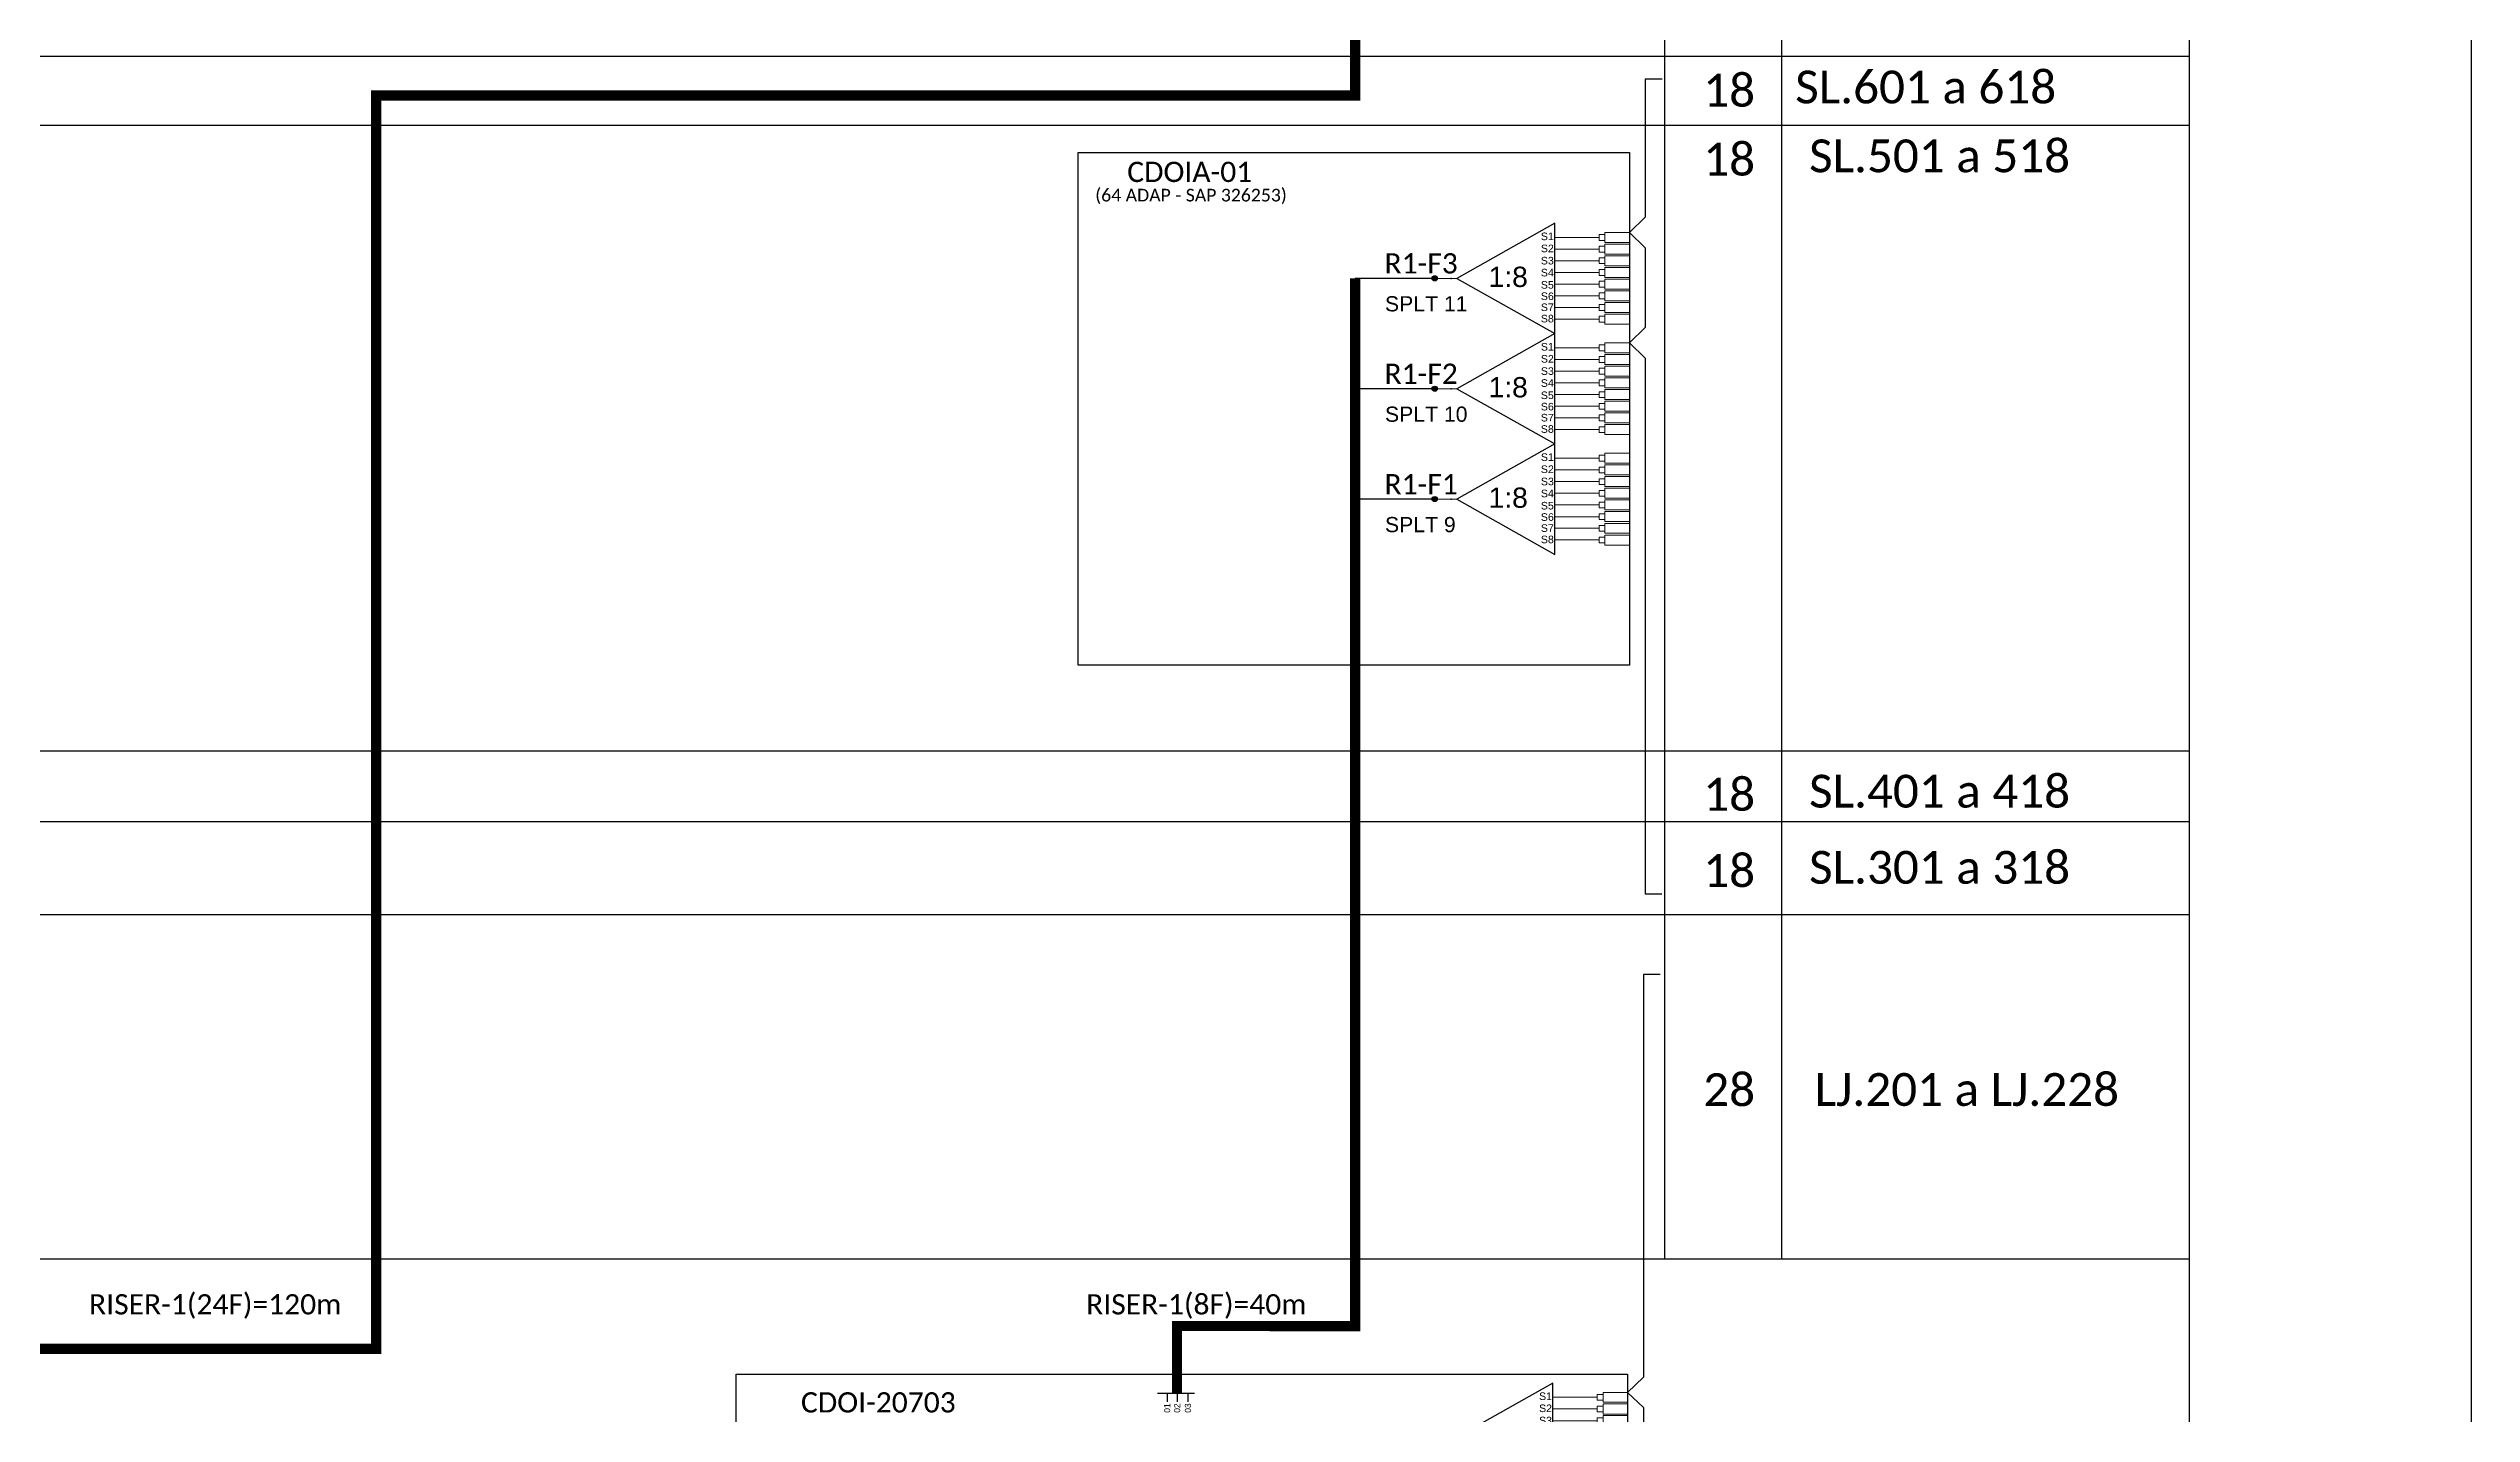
# Model space of a CAD drawing. Header units: metres. Extents: x -1286 to 459, y -500 to 94.
# Drawn here: x 220.1 to 459.5, y -352.7 to -217.9 of the extents above; entities that cross this region are included whole.
import ezdxf
from ezdxf.enums import TextEntityAlignment as Align

# ---------------------------------------------------------------- set-up
doc = ezdxf.new("R2010")
doc.units = ezdxf.units.M
doc.styles.add('ARIAL', font='arial.ttf')
doc.styles.add('WMF-Calibri0', font='calibri.ttf')

# ---------------------------------------------------------------- blocks, each defined once
blk = doc.blocks.new('SPLT_1-8_SC-APC')
at = {"color": 1}
blk.add_lwpolyline([(-7.37, -2.1), (-17.04, -7.55), (-7.37, -13), (-7.37, -2.1)], dxfattribs=at)
at = {"color": 3, "lineweight": 0}
for points in [[(-2.99, -3.51), (-7.37, -3.51)], [(-7.37, -4.66), (-2.99, -4.66)], [(-2.41, -3.02), (-2.41, -4)], [(-2.41, -3.02), (0, -3.02)], [(-2.41, -4), (0, -4)], [(-2.41, -4.17), (-2.41, -5.16)], [(-2.41, -4.17), (0, -4.17)], [(-7.37, -5.82), (-2.99, -5.82)], [(-7.37, -6.97), (-2.99, -6.97)], [(-2.41, -5.16), (0, -5.16)], [(-2.41, -5.32), (-2.41, -6.31)], [(-2.41, -5.32), (0, -5.32)], [(-2.41, -6.31), (0, -6.31)], [(-2.41, -6.48), (-2.41, -7.46)], [(-2.41, -6.48), (0, -6.48)], [(-7.37, -8.12), (-2.99, -8.12)], [(-7.37, -9.28), (-2.99, -9.28)], [(-2.41, -7.46), (0, -7.46)], [(-2.41, -7.63), (-2.41, -8.62)], [(-2.41, -7.63), (0, -7.63)], [(-2.41, -8.62), (0, -8.62)], [(-2.41, -8.78), (-2.41, -9.77)], [(-2.41, -8.78), (0, -8.78)], [(-7.37, -10.43), (-2.99, -10.43)], [(-7.37, -11.58), (-2.99, -11.58)], [(-2.41, -9.77), (0, -9.77)], [(-2.41, -9.94), (-2.41, -10.92)], [(-2.41, -9.94), (0, -9.94)], [(-2.41, -10.92), (0, -10.92)], [(-2.41, -11.09), (-2.41, -12.08)], [(-2.41, -11.09), (0, -11.09)], [(-2.41, -12.08), (0, -12.08)]]:
    blk.add_lwpolyline(points, dxfattribs=at)
for points in [[(-2.99, -3.22), (-2.41, -3.22), (-2.41, -3.8), (-2.99, -3.8)], [(-2.99, -4.38), (-2.41, -4.38), (-2.41, -4.95), (-2.99, -4.95)], [(-2.99, -5.53), (-2.41, -5.53), (-2.41, -6.1), (-2.99, -6.1)], [(-2.99, -6.68), (-2.41, -6.68), (-2.41, -7.26), (-2.99, -7.26)], [(-2.99, -7.84), (-2.41, -7.84), (-2.41, -8.41), (-2.99, -8.41)], [(-2.99, -8.99), (-2.41, -8.99), (-2.41, -9.56), (-2.99, -9.56)], [(-2.99, -10.14), (-2.41, -10.14), (-2.41, -10.72), (-2.99, -10.72)], [(-2.99, -11.3), (-2.41, -11.3), (-2.41, -11.87), (-2.99, -11.87)]]:
    blk.add_lwpolyline(points, close=True, dxfattribs=at)
at = {"color": 1, "lineweight": 0}
blk.add_lwpolyline([(-17.04, -7.55), (-19.26, -7.55)], dxfattribs=at)
at = {"color": 1, "style": 'ARIAL'}
for s, height, p in [('S1', 0.75, (-8.74, -3.78)), ('S2', 0.75, (-8.74, -4.97)), ('1:8', 2, (-13.91, -8.4)), ('S3', 0.75, (-8.74, -6.18)), ('S4', 0.75, (-8.74, -7.36)), ('S5', 0.75, (-8.74, -8.57)), ('S6', 0.75, (-8.74, -9.69)), ('S7', 0.75, (-8.74, -10.78)), ('S8', 0.75, (-8.74, -11.9))]:
    blk.add_text(s, height=height, dxfattribs=at).set_placement(p)
blk = doc.blocks.new('SPLITTER_')
blk.add_point((0, 0))
at = {"style": 'ARIAL', "flags": 4}
blk.add_attdef('SPLT', (0, -3.26), '', height=1.5, dxfattribs=at)

msp = doc.modelspace()

# ---------------------------------------------------------------- hatches: boundary and pattern name
h = msp.add_hatch(color=3)
h.dxf.hatch_style = 1
edge = h.paths.add_edge_path()
edge.add_arc((357.05, -240.59), 0.256, 0, 360)
h = msp.add_hatch(color=3)
h.dxf.hatch_style = 1
edge = h.paths.add_edge_path()
edge.add_arc((357.05, -251.49), 0.256, 0, 360)
h = msp.add_hatch(color=3)
h.dxf.hatch_style = 1
edge = h.paths.add_edge_path()
edge.add_arc((357.05, -262.38), 0.256, 0, 360)

# ---------------------------------------------------------------- linework, layer by layer
msp.add_lwpolyline([(-381.52, -499.81), (459.48, -499.81), (459.48, 94.19), (-381.52, 94.19)], close=True)
for points in [[(43.87, 2.81), (43.87, -463.97), (431.63, -463.97), (431.63, 2.81)], [(379.76, 2.81), (379.76, -337.39)], [(391.33, -337.39), (391.33, 2.81)], [(43.87, -218.64), (431.63, -218.64)], [(43.87, -225.47), (431.63, -225.47)], [(43.87, -287.25), (431.63, -287.25)], [(43.87, -294.21), (431.63, -294.21)], [(43.87, -303.4), (431.63, -303.4)], [(43.87, -337.39), (431.63, -337.39)]]:
    msp.add_lwpolyline(points)
at = {"color": 5}
msp.add_lwpolyline([(349.19, -21.42, 1, 1, 0), (349.19, -222.54, 1, 1, 0), (252.48, -222.54, 1, 1, 0), (252.48, -346.27, 1, 1, 0), (191.59, -346.27, 1, 1, 0), (191.59, -350.36, 0, 0, 0)], format="xyseb", dxfattribs=at)
at = {"color": 3}
for points in [[(379.51, -220.91), (377.86, -220.91), (377.85, -234.55), (376.28, -236.06), (377.85, -237.57), (377.85, -245.45), (376.28, -246.96), (377.85, -248.47), (377.85, -301.34), (379.5, -301.34)], [(379.32, -309.31), (377.67, -309.31), (377.67, -349.06), (376.11, -350.57), (377.67, -352.08), (377.67, -359.96)]]:
    msp.add_lwpolyline(points, dxfattribs=at)
at = {"color": 1}
for points in [[(321.82, -228.15), (376.31, -228.15), (376.31, -278.79), (321.82, -278.79)], [(288.05, -348.76), (376.1, -348.76), (376.1, -427.09), (288.05, -427.09)]]:
    msp.add_lwpolyline(points, close=True, dxfattribs=at)
at = {"color": 5, "const_width": 1}
msp.add_lwpolyline([(349.19, -240.59), (349.19, -344.04), (331.59, -344.02), (331.59, -350.62)], dxfattribs=at)
at = {"color": 5}
for points in [[(357.02, -240.59), (349.19, -240.59)], [(357.02, -251.49), (349.19, -251.49)], [(357.02, -262.38), (349.19, -262.38)], [(329.68, -350.65), (333.33, -350.65)], [(330.62, -350.65), (330.62, -351.52)], [(331.62, -350.65), (331.62, -351.52)], [(332.68, -350.65), (332.68, -351.52)]]:
    msp.add_lwpolyline(points, dxfattribs=at)
at = {"color": 3}
for centre in [(357.05, -240.59), (357.05, -251.49), (357.05, -262.38)]:
    msp.add_circle(centre, 0.256, dxfattribs=at)

# ---------------------------------------------------------------- block references
for p in [(376.28, -233.04), (376.28, -243.94), (376.28, -254.84), (376.1, -347.55)]:
    msp.add_blockref('SPLT_1-8_SC-APC', p, dxfattribs=at)
ref = msp.add_blockref('SPLITTER_', (358.67, -240.59), dxfattribs=dict(xscale=-1))
ref.add_attrib('SPLT', 'SPLT 11', (352.14, -243.85), dxfattribs={"height": 1.5, "style": 'ARIAL'})
ref = msp.add_blockref('SPLITTER_', (358.67, -251.49), dxfattribs=dict(xscale=-1))
ref.add_attrib('SPLT', 'SPLT 10', (352.14, -254.75), dxfattribs={"height": 1.5, "style": 'ARIAL'})
ref = msp.add_blockref('SPLITTER_', (358.67, -262.38), dxfattribs=dict(xscale=-1))
ref.add_attrib('SPLT', 'SPLT 9', (352.14, -265.65), dxfattribs={"height": 1.5, "style": 'ARIAL'})

# ---------------------------------------------------------------- texts
at = {"color": 7, "style": 'WMF-Calibri0'}
for s, p in [('SL.601 a 618', (392.67, -223.32)), ('SL.501 a 518', (394.04, -230.12)), ('SL.401 a 418', (394.04, -292.84)), ('SL.301 a 318', (394.04, -300.36)), ('LJ.201 a LJ.228', (394.58, -322.29))]:
    msp.add_text(s, height=3.24, dxfattribs=at).set_placement(p)
at = {"color": 1, "style": 'WMF-Calibri0'}
for s, p in [('CDOIA-01', (326.68, -231.08)), ('CDOI-20703', (294.45, -352.56))]:
    msp.add_text(s, height=2, dxfattribs=at).set_placement(p)
msp.add_text('(64 ADAP - SAP 326253)', height=1.25, dxfattribs=at).set_placement((332.98, -233), align=Align.CENTER)
at = {"color": 5, "style": 'WMF-Calibri0'}
for s, p in [('R1-F3', (352.09, -240.11)), ('R1-F2', (352.09, -251.01)), ('R1-F1', (352.09, -261.91)), ('RISER-1(24F)=120m', (224.12, -342.88)), ('RISER-1(8F)=40m', (322.62, -342.88))]:
    msp.add_text(s, height=2, dxfattribs=at).set_placement(p)
at = {"style": 'ARIAL'}
for s, p in [('01', (330.62, -352.12)), ('02', (331.61, -352.12)), ('03', (332.67, -352.12))]:
    msp.add_text(s, height=0.6, rotation=90, dxfattribs=at).set_placement(p, align=Align.MIDDLE_CENTER)
at = {"color": 7, "style": 'WMF-Calibri0', "flags": 4}
for tag, p in [('18', (386.14, -222.02)), ('18', (386.14, -228.82)), ('18', (386.14, -291.53)), ('18', (386.14, -299.06)), ('28', (386.14, -320.69))]:
    msp.add_attdef(tag, text='XX', height=3.24, dxfattribs=at).set_placement(p, align=Align.MIDDLE_CENTER)

doc.saveas('drawing.dxf')
